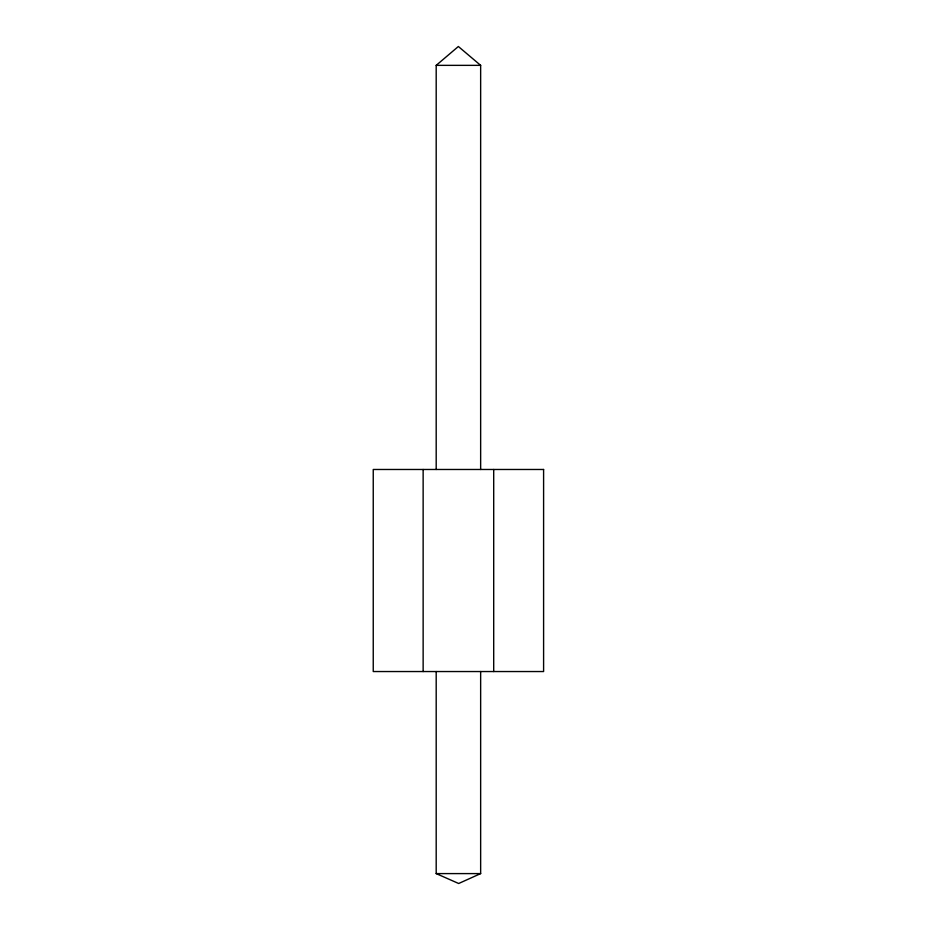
<?xml version="1.0" encoding="UTF-8"?>
<svg xmlns="http://www.w3.org/2000/svg" width="930" height="930" viewBox="0 0 930 930"><rect width="100%" height="100%" fill="white"/><g stroke="black" fill="none" stroke-linecap="round" stroke-linejoin="round"><path stroke-width="1.4" d="M436.193 469.476L436.193 65.356L458.362 46.5L480.647 65.356L480.647 469.476M480.647 671.541L480.647 873.596L458.676 883.5L436.193 873.596L436.193 671.541M436.193 65.356L480.647 65.356M436.193 873.596L480.647 873.596M493.702 469.476L493.702 671.541M423.138 469.476L423.138 671.541M543.597 469.476L373.244 469.476L373.244 671.541L543.597 671.541L543.597 469.476"/></g></svg>
